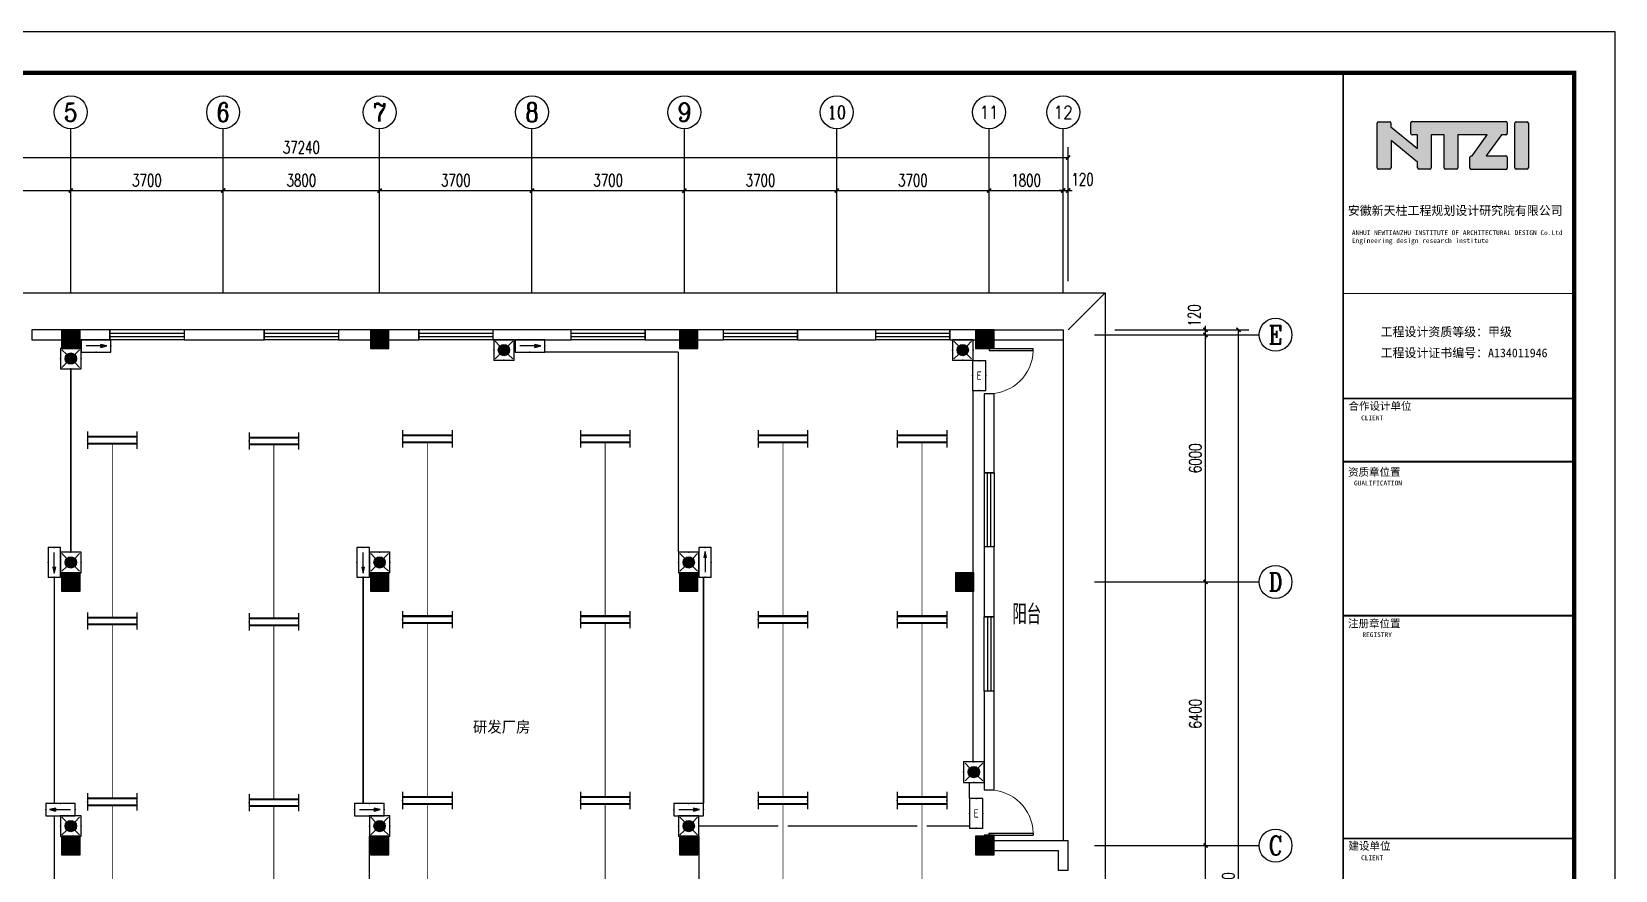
# Model space of a CAD drawing. Extents: x 343352 to 432452, y 769729 to 1078684.
# Drawn here: x 364294 to 402752, y 880624 to 900981 of the extents above; entities that cross this region are included whole.
import ezdxf
from ezdxf.enums import TextEntityAlignment as Align

# ---------------------------------------------------------------- set-up
doc = ezdxf.new("R2010")
doc.units = 0
doc.header["$LTSCALE"] = 1000
doc.header["$MEASUREMENT"] = 0
doc.linetypes.add('CENTER2', pattern=[1.125, 0.75, -0.125, 0.125, -0.125])
for name, color, linetype in [('46', 7, 'Continuous'), ('AXIS', 3, 'Continuous'), ('AXIS_TEXT', 7, 'Continuous'), ('COLUMN', 9, 'Continuous'), ('EQUIP-照明', 3, 'Continuous'), ('PUB_HATCH', 8, 'Continuous'), ('PUB_TEXT', 7, 'Continuous'), ('PUB_TITLE', 4, 'Continuous'), ('WALL', 9, 'Continuous'), ('WINDOW', 4, 'Continuous'), ('WIRE-应急', 1, 'CENTER2'), ('WIRE-照明', 4, 'Continuous')]:
    doc.layers.add(name, color=color, linetype=linetype)
doc.styles.add('-黑体', font='msyh.ttf', dxfattribs={"width": 0.8})
doc.styles.add('_TCH_AXIS', font='COMPLEX', dxfattribs={"bigfont": 'GBCBIG'})
doc.styles.add('_TCH_DIM_T3', font='SIMPLEX', dxfattribs={"width": 0.705882, "bigfont": 'GBCBIG'})
doc.styles.add('_TEL_ATTDEF', font='GBENOR', dxfattribs={"width": 0.8, "height": 3, "bigfont": 'GBCBIG'})
doc.styles.add('_TEL_DIM', font='SIMPLEX', dxfattribs={"width": 0.8, "height": 3.5, "bigfont": 'HZTXT'})
doc.styles.add('COMPLEX', font='COMPLEX')
doc.styles.get("Standard").update_dxf_attribs({"font": 'gbenor.shx', "bigfont": 'gbcbig.shx'})
doc.styles.add('TQ', font='')
doc.styles.get('TQ').set_extended_font_data('SimSun')
doc.dimstyles.new('_TCH_ARCH&&100', dxfattribs={"dimtxt": 297.5, "dimasz": 100, "dimexe": 250, "dimexo": 300, "dimgap": 100, "dimtad": 1, "dimdec": 0, "dimzin": 0, "dimdsep": 46, "dimtxsty": '_TCH_DIM_T3', "dimblk": 'ARCHTICK', "dimcen": 0.09, "dimclrt": 7, "dimazin": 2, "dimtfac": 1, "dimtdec": 0, "dimtix": 1, "dimtmove": 2, "dimatfit": 3, "dimfxl": 0, "dimtolj": 1, "dimtzin": 0, "dimarcsym": 0})

# ---------------------------------------------------------------- blocks, each defined once
blk = doc.blocks.new('$equip$00001160')
for p, q in [((-1.2, 0.417), (-1.2, -0.417)), ((-1.2, 0.167), (1.2, 0.167)), ((1.2, 0.417), (1.2, -0.417)), ((-1.2, -0.167), (1.2, -0.167))]:
    blk.add_line(p, q)
at = {"const_width": 0.1}
for points in [[(-1.2, 0.167), (1.2, 0.167)], [(-1.2, -0.167), (1.2, -0.167)]]:
    blk.add_lwpolyline(points, dxfattribs=at)
at = {"layer": 'EQUIP-照明'}
for p in [(-1.2, 0), (0, 0.167), (1.2, 0), (0, -0.167)]:
    blk.add_point(p, dxfattribs=at)
at = {"layer": 'EQUIP-照明', "flags": 9}
blk.add_attdef('A', (0, 0), '', height=0.00002, dxfattribs=at)
blk = doc.blocks.new('$equip$00002534')
for p, q in [((-0.72, 0.66), (-0.72, 0)), ((0.72, 0.66), (-0.72, 0.66)), ((-0.72, 0), (0.72, 0)), ((0.72, 0), (0.72, 0.66))]:
    blk.add_line(p, q)
at = {"const_width": 0.04}
blk.add_lwpolyline([(-0.72, 0.66), (-0.72, 0), (0.72, 0), (0.72, 0.66), (-0.72, 0.66), (-0.72, 0)], dxfattribs=at)
for p in [(-0.72, 0.33), (0, 0.66), (0, 0), (0.72, 0.33)]:
    blk.add_point(p)
at = {"color": 7, "style": '_TEL_DIM'}
blk.add_attdef('$TEXT$', text='', height=0.4, dxfattribs=at).set_placement((0, 0.33), align=Align.MIDDLE_CENTER)
at = {"color": 7, "style": '_TEL_DIM', "flags": 1}
blk.add_attdef('A', text='', height=0.00002, dxfattribs=at).set_placement((0, 0), align=Align.MIDDLE_CENTER)
blk = doc.blocks.new('$equip$00002604')
blk.add_hatch(color=256).paths.add_polyline_path([(0.275, 0.5, 1), (-0.274, 0.5, 1)])
for p, q in [((-0.429, 0.929), (-0.194, 0.694)), ((0.194, 0.694), (0.429, 0.929)), ((-0.429, 0.071), (-0.194, 0.306)), ((0.194, 0.306), (0.429, 0.071))]:
    blk.add_line(p, q)
at = {"const_width": 0.04}
blk.add_lwpolyline([(-0.5, 1), (-0.5, 0), (0.5, 0), (0.5, 1), (-0.5, 1), (-0.5, 0)], dxfattribs=at)
blk.add_lwpolyline([(-0.5, 1), (-0.5, 0), (0.5, 0), (0.5, 1)], close=True)
blk.add_circle((0, 0.5), 0.275)
for p in [(0, 1), (-0.5, 0.5), (0, 0), (0.5, 0.5)]:
    blk.add_point(p)
at = {"color": 7, "style": '_TEL_DIM', "flags": 1}
blk.add_attdef('A', text='', height=0.000025, dxfattribs=at).set_placement((0, 0), align=Align.MIDDLE_CENTER)
blk = doc.blocks.new('$equip$00002541')
blk.add_hatch(color=256).paths.add_polyline_path([(-0.24, 0.372), (-0.528, 0.3), (-0.24, 0.228)])
for p, q in [((-0.72, 0.6), (-0.72, 0)), ((0.72, 0.6), (-0.72, 0.6)), ((-0.72, 0), (0.72, 0)), ((-0.24, 0.372), (-0.528, 0.3)), ((-0.528, 0.3), (-0.24, 0.228)), ((-0.24, 0.372), (-0.24, 0.228)), ((0.72, 0), (0.72, 0.6))]:
    blk.add_line(p, q)
at = {"color": 7}
blk.add_line((-0.48, 0.3), (0.48, 0.3), dxfattribs=at)
at = {"const_width": 0.04}
blk.add_lwpolyline([(-0.72, 0.6), (-0.72, 0), (0.72, 0), (0.72, 0.6), (-0.72, 0.6), (-0.72, 0)], dxfattribs=at)
for p in [(-0.72, 0.3), (0, 0.6), (0, 0), (0.72, 0.3)]:
    blk.add_point(p)
at = {"color": 7, "style": '_TEL_DIM', "flags": 1}
blk.add_attdef('A', text='', height=0.00002, dxfattribs=at).set_placement((0, 0), align=Align.MIDDLE_CENTER)
blk = doc.blocks.new('$equip$00002540')
blk.add_hatch(color=256).paths.add_polyline_path([(0.24, 0.372), (0.24, 0.228), (0.528, 0.3)])
for p, q in [((-0.72, 0.6), (-0.72, 0)), ((0.72, 0.6), (-0.72, 0.6)), ((-0.72, 0), (0.72, 0)), ((0.24, 0.372), (0.24, 0.228)), ((0.528, 0.3), (0.24, 0.372)), ((0.24, 0.228), (0.528, 0.3)), ((0.72, 0), (0.72, 0.6))]:
    blk.add_line(p, q)
at = {"color": 7}
blk.add_line((-0.48, 0.3), (0.48, 0.3), dxfattribs=at)
at = {"const_width": 0.04}
blk.add_lwpolyline([(-0.72, 0.6), (-0.72, 0), (0.72, 0), (0.72, 0.6), (-0.72, 0.6), (-0.72, 0)], dxfattribs=at)
for p in [(-0.72, 0.3), (0, 0.6), (0, 0), (0.72, 0.3)]:
    blk.add_point(p)
at = {"color": 7, "style": '_TEL_DIM', "flags": 1}
blk.add_attdef('A', text='', height=0.00002, dxfattribs=at).set_placement((0, 0), align=Align.MIDDLE_CENTER)
blk = doc.blocks.new('_ArchTick')
at = {"color": 0, "linetype": 'ByBlock', "const_width": 0.4}
blk.add_lwpolyline([(-0.5, -0.5), (0.5, 0.5)], dxfattribs=at)
blk = doc.blocks.new('*D228')
at = {"layer": 'AXIS', "color": 0, "lineweight": -2}
for p, q in [((390601, 881224), (393051, 881224)), ((392801, 874624), (392801, 881224)), ((390601, 874624), (393051, 874624))]:
    blk.add_line(p, q, dxfattribs=at)
at = {"layer": 'Defpoints', "color": 0}
for p in [(390301, 881224), (392801, 881224), (390301, 874624)]:
    blk.add_point(p, dxfattribs=at)
at = {"layer": 'AXIS', "color": 0, "lineweight": -2, "xscale": 100, "yscale": 100, "zscale": 100}
for p, rotation in [((392801, 881224), 90), ((392801, 874624), 270)]:
    blk.add_blockref('_ArchTick', p, dxfattribs=dict(at, rotation=rotation))
at = {"layer": 'AXIS', "color": 7, "insert": (392552, 877924), "char_height": 297.5, "attachment_point": 5, "rotation": 90, "style": '_TCH_DIM_T3'}
blk.add_mtext('\\A1;6600', dxfattribs=at)
blk = doc.blocks.new('*D229')
at = {"layer": 'AXIS', "color": 0, "lineweight": -2}
for p, q in [((390601, 887624), (393051, 887624)), ((392801, 881224), (392801, 887624)), ((390601, 881224), (393051, 881224))]:
    blk.add_line(p, q, dxfattribs=at)
at = {"layer": 'Defpoints', "color": 0}
for p in [(390301, 887624), (392801, 887624), (390301, 881224)]:
    blk.add_point(p, dxfattribs=at)
at = {"layer": 'AXIS', "color": 0, "lineweight": -2, "xscale": 100, "yscale": 100, "zscale": 100}
for p, rotation in [((392801, 887624), 90), ((392801, 881224), 270)]:
    blk.add_blockref('_ArchTick', p, dxfattribs=dict(at, rotation=rotation))
at = {"layer": 'AXIS', "color": 7, "insert": (392552, 884424), "char_height": 297.5, "attachment_point": 5, "rotation": 90, "style": '_TCH_DIM_T3'}
blk.add_mtext('\\A1;6400', dxfattribs=at)
blk = doc.blocks.new('*D230')
at = {"layer": 'AXIS', "color": 0, "lineweight": -2}
for p, q in [((390601, 893624), (393051, 893624)), ((392801, 887624), (392801, 893624)), ((390601, 887624), (393051, 887624))]:
    blk.add_line(p, q, dxfattribs=at)
at = {"layer": 'Defpoints', "color": 0}
for p in [(390301, 893624), (392801, 893624), (390301, 887624)]:
    blk.add_point(p, dxfattribs=at)
at = {"layer": 'AXIS', "color": 0, "lineweight": -2, "xscale": 100, "yscale": 100, "zscale": 100}
for p, rotation in [((392801, 893624), 90), ((392801, 887624), 270)]:
    blk.add_blockref('_ArchTick', p, dxfattribs=dict(at, rotation=rotation))
at = {"layer": 'AXIS', "color": 7, "insert": (392552, 890624), "char_height": 297.5, "attachment_point": 5, "rotation": 90, "style": '_TCH_DIM_T3'}
blk.add_mtext('\\A1;6000', dxfattribs=at)
blk = doc.blocks.new('*D231')
at = {"layer": 'AXIS', "color": 0, "lineweight": -2}
for p, q in [((392801, 893744), (392801, 893844)), ((390601, 893744), (393051, 893744)), ((390601, 893624), (393051, 893624)), ((392801, 893624), (392801, 893744)), ((392801, 893624), (392801, 893524))]:
    blk.add_line(p, q, dxfattribs=at)
at = {"layer": 'Defpoints', "color": 0}
for p in [(390301, 893744), (390301, 893624), (392801, 893744)]:
    blk.add_point(p, dxfattribs=at)
at = {"layer": 'AXIS', "color": 0, "lineweight": -2, "xscale": 100, "yscale": 100, "zscale": 100}
for p, rotation in [((392801, 893744), 270), ((392801, 893624), 90)]:
    blk.add_blockref('_ArchTick', p, dxfattribs=dict(at, rotation=rotation))
at = {"layer": 'AXIS', "color": 7, "insert": (392526, 894094), "char_height": 297.5, "attachment_point": 5, "rotation": 90, "style": '_TCH_DIM_T3'}
blk.add_mtext('\\A1;120', dxfattribs=at)
blk = doc.blocks.new('*D232')
at = {"layer": 'AXIS', "color": 0, "lineweight": -2}
for p, q in [((390601, 893744), (393851, 893744)), ((393601, 866504), (393601, 893744)), ((390601, 866504), (393851, 866504))]:
    blk.add_line(p, q, dxfattribs=at)
at = {"layer": 'Defpoints', "color": 0}
for p in [(390301, 893744), (393601, 893744), (390301, 866504)]:
    blk.add_point(p, dxfattribs=at)
at = {"layer": 'AXIS', "color": 0, "lineweight": -2, "xscale": 100, "yscale": 100, "zscale": 100}
for p, rotation in [((393601, 893744), 90), ((393601, 866504), 270)]:
    blk.add_blockref('_ArchTick', p, dxfattribs=dict(at, rotation=rotation))
at = {"layer": 'AXIS', "color": 7, "insert": (393352, 880124), "char_height": 297.5, "attachment_point": 5, "rotation": 90, "style": '_TCH_DIM_T3'}
blk.add_mtext('\\A1;27240', dxfattribs=at)
blk = doc.blocks.new('*D244')
at = {"layer": 'AXIS', "color": 0, "lineweight": -2}
for p, q in [((361544, 894924), (361544, 897374)), ((365244, 894924), (365244, 897374)), ((361544, 897124), (365244, 897124))]:
    blk.add_line(p, q, dxfattribs=at)
at = {"layer": 'Defpoints', "color": 0}
for p in [(365244, 897124), (361544, 894624), (365244, 894624)]:
    blk.add_point(p, dxfattribs=at)
at = {"layer": 'AXIS', "color": 0, "lineweight": -2, "xscale": 100, "yscale": 100, "zscale": 100, "rotation": 180}
blk.add_blockref('_ArchTick', (361544, 897124), dxfattribs=at)
at = {"layer": 'AXIS', "color": 0, "lineweight": -2, "xscale": 100, "yscale": 100, "zscale": 100}
blk.add_blockref('_ArchTick', (365244, 897124), dxfattribs=at)
at = {"layer": 'AXIS', "color": 7, "insert": (363394, 897372), "char_height": 297.5, "attachment_point": 5, "style": '_TCH_DIM_T3'}
blk.add_mtext('\\A1;3700', dxfattribs=at)
blk = doc.blocks.new('*D245')
at = {"layer": 'AXIS', "color": 0, "lineweight": -2}
for p, q in [((365244, 894924), (365244, 897374)), ((368944, 894924), (368944, 897374)), ((365244, 897124), (368944, 897124))]:
    blk.add_line(p, q, dxfattribs=at)
at = {"layer": 'Defpoints', "color": 0}
for p in [(368944, 897124), (365244, 894624), (368944, 894624)]:
    blk.add_point(p, dxfattribs=at)
at = {"layer": 'AXIS', "color": 0, "lineweight": -2, "xscale": 100, "yscale": 100, "zscale": 100, "rotation": 180}
blk.add_blockref('_ArchTick', (365244, 897124), dxfattribs=at)
at = {"layer": 'AXIS', "color": 0, "lineweight": -2, "xscale": 100, "yscale": 100, "zscale": 100}
blk.add_blockref('_ArchTick', (368944, 897124), dxfattribs=at)
at = {"layer": 'AXIS', "color": 7, "insert": (367094, 897372), "char_height": 297.5, "attachment_point": 5, "style": '_TCH_DIM_T3'}
blk.add_mtext('\\A1;3700', dxfattribs=at)
blk = doc.blocks.new('*D246')
at = {"layer": 'AXIS', "color": 0, "lineweight": -2}
for p, q in [((368944, 894924), (368944, 897374)), ((372744, 894924), (372744, 897374)), ((368944, 897124), (372744, 897124))]:
    blk.add_line(p, q, dxfattribs=at)
at = {"layer": 'Defpoints', "color": 0}
for p in [(372744, 897124), (368944, 894624), (372744, 894624)]:
    blk.add_point(p, dxfattribs=at)
at = {"layer": 'AXIS', "color": 0, "lineweight": -2, "xscale": 100, "yscale": 100, "zscale": 100, "rotation": 180}
blk.add_blockref('_ArchTick', (368944, 897124), dxfattribs=at)
at = {"layer": 'AXIS', "color": 0, "lineweight": -2, "xscale": 100, "yscale": 100, "zscale": 100}
blk.add_blockref('_ArchTick', (372744, 897124), dxfattribs=at)
at = {"layer": 'AXIS', "color": 7, "insert": (370844, 897372), "char_height": 297.5, "attachment_point": 5, "style": '_TCH_DIM_T3'}
blk.add_mtext('\\A1;3800', dxfattribs=at)
blk = doc.blocks.new('*D247')
at = {"layer": 'AXIS', "color": 0, "lineweight": -2}
for p, q in [((372744, 894924), (372744, 897374)), ((376444, 894924), (376444, 897374)), ((372744, 897124), (376444, 897124))]:
    blk.add_line(p, q, dxfattribs=at)
at = {"layer": 'Defpoints', "color": 0}
for p in [(376444, 897124), (372744, 894624), (376444, 894624)]:
    blk.add_point(p, dxfattribs=at)
at = {"layer": 'AXIS', "color": 0, "lineweight": -2, "xscale": 100, "yscale": 100, "zscale": 100, "rotation": 180}
blk.add_blockref('_ArchTick', (372744, 897124), dxfattribs=at)
at = {"layer": 'AXIS', "color": 0, "lineweight": -2, "xscale": 100, "yscale": 100, "zscale": 100}
blk.add_blockref('_ArchTick', (376444, 897124), dxfattribs=at)
at = {"layer": 'AXIS', "color": 7, "insert": (374594, 897372), "char_height": 297.5, "attachment_point": 5, "style": '_TCH_DIM_T3'}
blk.add_mtext('\\A1;3700', dxfattribs=at)
blk = doc.blocks.new('*D248')
at = {"layer": 'AXIS', "color": 0, "lineweight": -2}
for p, q in [((376444, 894924), (376444, 897374)), ((380144, 894924), (380144, 897374)), ((376444, 897124), (380144, 897124))]:
    blk.add_line(p, q, dxfattribs=at)
at = {"layer": 'Defpoints', "color": 0}
for p in [(380144, 897124), (376444, 894624), (380144, 894624)]:
    blk.add_point(p, dxfattribs=at)
at = {"layer": 'AXIS', "color": 0, "lineweight": -2, "xscale": 100, "yscale": 100, "zscale": 100, "rotation": 180}
blk.add_blockref('_ArchTick', (376444, 897124), dxfattribs=at)
at = {"layer": 'AXIS', "color": 0, "lineweight": -2, "xscale": 100, "yscale": 100, "zscale": 100}
blk.add_blockref('_ArchTick', (380144, 897124), dxfattribs=at)
at = {"layer": 'AXIS', "color": 7, "insert": (378294, 897372), "char_height": 297.5, "attachment_point": 5, "style": '_TCH_DIM_T3'}
blk.add_mtext('\\A1;3700', dxfattribs=at)
blk = doc.blocks.new('*D249')
at = {"layer": 'AXIS', "color": 0, "lineweight": -2}
for p, q in [((380144, 894924), (380144, 897374)), ((383844, 894924), (383844, 897374)), ((380144, 897124), (383844, 897124))]:
    blk.add_line(p, q, dxfattribs=at)
at = {"layer": 'Defpoints', "color": 0}
for p in [(383844, 897124), (380144, 894624), (383844, 894624)]:
    blk.add_point(p, dxfattribs=at)
at = {"layer": 'AXIS', "color": 0, "lineweight": -2, "xscale": 100, "yscale": 100, "zscale": 100, "rotation": 180}
blk.add_blockref('_ArchTick', (380144, 897124), dxfattribs=at)
at = {"layer": 'AXIS', "color": 0, "lineweight": -2, "xscale": 100, "yscale": 100, "zscale": 100}
blk.add_blockref('_ArchTick', (383844, 897124), dxfattribs=at)
at = {"layer": 'AXIS', "color": 7, "insert": (381994, 897372), "char_height": 297.5, "attachment_point": 5, "style": '_TCH_DIM_T3'}
blk.add_mtext('\\A1;3700', dxfattribs=at)
blk = doc.blocks.new('*D250')
at = {"layer": 'AXIS', "color": 0, "lineweight": -2}
for p, q in [((383844, 894924), (383844, 897374)), ((387544, 894924), (387544, 897374)), ((383844, 897124), (387544, 897124))]:
    blk.add_line(p, q, dxfattribs=at)
at = {"layer": 'Defpoints', "color": 0}
for p in [(387544, 897124), (383844, 894624), (387544, 894624)]:
    blk.add_point(p, dxfattribs=at)
at = {"layer": 'AXIS', "color": 0, "lineweight": -2, "xscale": 100, "yscale": 100, "zscale": 100, "rotation": 180}
blk.add_blockref('_ArchTick', (383844, 897124), dxfattribs=at)
at = {"layer": 'AXIS', "color": 0, "lineweight": -2, "xscale": 100, "yscale": 100, "zscale": 100}
blk.add_blockref('_ArchTick', (387544, 897124), dxfattribs=at)
at = {"layer": 'AXIS', "color": 7, "insert": (385694, 897372), "char_height": 297.5, "attachment_point": 5, "style": '_TCH_DIM_T3'}
blk.add_mtext('\\A1;3700', dxfattribs=at)
blk = doc.blocks.new('*D251')
at = {"layer": 'AXIS', "color": 0, "lineweight": -2}
for p, q in [((387544, 894924), (387544, 897374)), ((389344, 894924), (389344, 897374)), ((387544, 897124), (389344, 897124))]:
    blk.add_line(p, q, dxfattribs=at)
at = {"layer": 'Defpoints', "color": 0}
for p in [(389344, 897124), (387544, 894624), (389344, 894624)]:
    blk.add_point(p, dxfattribs=at)
at = {"layer": 'AXIS', "color": 0, "lineweight": -2, "xscale": 100, "yscale": 100, "zscale": 100, "rotation": 180}
blk.add_blockref('_ArchTick', (387544, 897124), dxfattribs=at)
at = {"layer": 'AXIS', "color": 0, "lineweight": -2, "xscale": 100, "yscale": 100, "zscale": 100}
blk.add_blockref('_ArchTick', (389344, 897124), dxfattribs=at)
at = {"layer": 'AXIS', "color": 7, "insert": (388444, 897372), "char_height": 297.5, "attachment_point": 5, "style": '_TCH_DIM_T3'}
blk.add_mtext('\\A1;1800', dxfattribs=at)
blk = doc.blocks.new('*D252')
at = {"layer": 'AXIS', "color": 0, "lineweight": -2}
for p, q in [((389344, 894924), (389344, 897374)), ((389464, 894924), (389464, 897374)), ((389344, 897124), (389244, 897124)), ((389344, 897124), (389464, 897124)), ((389464, 897124), (389564, 897124))]:
    blk.add_line(p, q, dxfattribs=at)
at = {"layer": 'Defpoints', "color": 0}
for p in [(389464, 897124), (389344, 894624), (389464, 894624)]:
    blk.add_point(p, dxfattribs=at)
at = {"layer": 'AXIS', "color": 0, "lineweight": -2, "xscale": 100, "yscale": 100, "zscale": 100}
blk.add_blockref('_ArchTick', (389344, 897124), dxfattribs=at)
at = {"layer": 'AXIS', "color": 0, "lineweight": -2, "xscale": 100, "yscale": 100, "zscale": 100, "rotation": 180}
blk.add_blockref('_ArchTick', (389464, 897124), dxfattribs=at)
at = {"layer": 'AXIS', "color": 7, "insert": (389814, 897399), "char_height": 297.5, "attachment_point": 5, "style": '_TCH_DIM_T3'}
blk.add_mtext('\\A1;120', dxfattribs=at)
blk = doc.blocks.new('*D253')
at = {"layer": 'AXIS', "color": 0, "lineweight": -2}
for p, q in [((352224, 894924), (352224, 898174)), ((389464, 894924), (389464, 898174)), ((352224, 897924), (389464, 897924))]:
    blk.add_line(p, q, dxfattribs=at)
at = {"layer": 'Defpoints', "color": 0}
for p in [(389464, 897924), (352224, 894624), (389464, 894624)]:
    blk.add_point(p, dxfattribs=at)
at = {"layer": 'AXIS', "color": 0, "lineweight": -2, "xscale": 100, "yscale": 100, "zscale": 100, "rotation": 180}
blk.add_blockref('_ArchTick', (352224, 897924), dxfattribs=at)
at = {"layer": 'AXIS', "color": 0, "lineweight": -2, "xscale": 100, "yscale": 100, "zscale": 100}
blk.add_blockref('_ArchTick', (389464, 897924), dxfattribs=at)
at = {"layer": 'AXIS', "color": 7, "insert": (370844, 898172), "char_height": 297.5, "attachment_point": 5, "style": '_TCH_DIM_T3'}
blk.add_mtext('\\A1;37240', dxfattribs=at)
blk = doc.blocks.new('$DorLib2D$00000001')
for p, q in [((0.45, 0.975), (0.5, 0.975)), ((0.45, 0), (0.45, 0.975)), ((0.5, 0), (0.5, 0.975)), ((0.5, 0), (0.45, 0))]:
    blk.add_line(p, q)
at = {"lineweight": 13}
blk.add_arc((0.475, 0), 0.975, 91.4693, 180, dxfattribs=at)
blk = doc.blocks.new('$TCHSYS$WIN2D')
for p, q in [((-0.5, 0.5), (0.5, 0.5)), ((-0.5, 0.5), (-0.5, -0.5)), ((0.5, 0.5), (0.5, -0.5)), ((0.5, 0.167), (-0.5, 0.167)), ((0.5, -0.167), (-0.5, -0.167)), ((-0.5, -0.5), (0.5, -0.5))]:
    blk.add_line(p, q)
blk = doc.blocks.new('_FZH')
blk.add_lwpolyline([(-0.5, -0.5), (0.5, -0.5), (0.5, 0.5), (-0.5, 0.5)], close=True)
at = {"layer": 'PUB_HATCH'}
blk.add_solid([(-0.5, -0.5), (0.5, -0.5), (-0.5, 0.5), (0.5, 0.5)], dxfattribs=at)
blk = doc.blocks.new('_AXISO')
blk.add_circle((0, 0), 0.5)
at = {"layer": 'AXIS_TEXT', "style": 'COMPLEX', "width": 1.041667}
blk.add_attdef('A', text='', height=0.56, dxfattribs=at).set_placement((-0.25, -0.28), (0.25, -0.28), align=Align.FIT)

msp = doc.modelspace()

# ---------------------------------------------------------------- hatches: boundary and pattern name
h = msp.add_hatch(color=256)
h.paths.add_polyline_path([(397305.1, 898341.4), (397951.7, 897812.8), (397951.7, 897675.5, 0.4142136), (397983.7, 897643.5), (398246.8, 897643.5, 0.4142136), (398278.8, 897675.5), (398278.8, 898474.5), (398592.5, 898474.5), (398592.5, 897676.8, 0.4142136), (398624.5, 897644.8), (398894.5, 897644.8, 0.4142136), (398926.5, 897676.8), (398926.5, 898474.3), (399639.1, 898474.3), (399277, 897963.1), (399254.9, 897963.1, 0.4142136), (399222.9, 897931.1), (399222.9, 897668.5, 0.4142136), (399254.9, 897636.5), (400095.2, 897636.5, 0.4142136), (400127.2, 897668.5), (400127.2, 897933.3, 0.4142136), (400095.2, 897965.3), (399615, 897965.3), (399989.5, 898479.2), (400096, 898479.2, 0.4142136), (400128, 898511.2), (400128, 898771.7, 0.4142136), (400096, 898803.7), (397817.4, 898803.7, 0.4142136), (397785.4, 898771.7), (397785.4, 898505.1, 0.4142136), (397817.4, 898473.1), (397948.5, 898473.1), (397948.5, 898145), (397303.3, 898672), (397303.5, 898760.5, 0.4148904), (397271.5, 898792.5), (397003.5, 898792.5, 0.4142136), (396971.5, 898760.5), (396971.5, 897673.3, 0.4142136), (397003.5, 897641.3), (397273.1, 897641.3, 0.4142136), (397305.1, 897673.3)])
h.paths.add_polyline_path([(400309.2, 897675.5, 0.4142136), (400341.2, 897643.5), (400608.6, 897643.5, 0.4142136), (400640.6, 897675.5), (400640.6, 898759.5, 0.4142136), (400608.6, 898791.5), (400341.2, 898791.5, 0.4142136), (400309.2, 898759.5)])

# ---------------------------------------------------------------- linework, layer by layer
for p, q in [((397003.5, 898792.5, 0), (397271.5, 898792.5, 0)), ((397785.4, 898505.1, 0), (397785.4, 898771.7, 0)), ((397817.4, 898803.7, 0), (400096, 898803.7, 0)), ((400128, 898771.7, 0), (400128, 898511.2, 0)), ((400341.2, 898791.5, 0), (400608.6, 898791.5, 0)), ((396971.5, 897673.3, 0), (396971.5, 898760.5, 0)), ((397303.5, 898760.5, 0), (397303.3, 898672, 0)), ((397303.3, 898672, 0), (397948.5, 898145, 0)), ((397948.5, 898473.1, 0), (397817.4, 898473.1, 0)), ((397948.5, 898145, 0), (397948.5, 898473.1, 0)), ((398592.5, 898474.5, 0), (398278.8, 898474.5, 0)), ((398278.8, 898474.5, 0), (398278.8, 897675.5, 0)), ((398592.5, 897676.8, 0), (398592.5, 898474.5, 0)), ((399639.1, 898474.3, 0), (398926.5, 898474.3, 0)), ((398926.5, 898474.3, 0), (398926.5, 897676.8, 0)), ((399277, 897963.1, 0), (399639.1, 898474.3, 0)), ((399989.5, 898479.2, 0), (399615, 897965.3, 0)), ((400096, 898479.2, 0), (399989.5, 898479.2, 0)), ((400309.2, 897675.5, 0), (400309.2, 898759.5, 0)), ((400640.6, 898759.5, 0), (400640.6, 897675.5, 0)), ((397951.7, 897812.8, 0), (397305.1, 898341.4, 0)), ((397305.1, 898341.4, 0), (397305.1, 897673.3, 0)), ((397273.1, 897641.3, 0), (397003.5, 897641.3, 0)), ((397951.7, 897675.5, 0), (397951.7, 897812.8, 0)), ((398246.8, 897643.5, 0), (397983.7, 897643.5, 0)), ((398894.5, 897644.8, 0), (398624.5, 897644.8, 0)), ((399222.9, 897668.5, 0), (399222.9, 897931.1, 0)), ((399254.9, 897963.1, 0), (399277, 897963.1, 0)), ((400095.2, 897636.5, 0), (399254.9, 897636.5, 0)), ((399615, 897965.3, 0), (400095.2, 897965.3, 0)), ((400127.2, 897933.3, 0), (400127.2, 897668.5, 0)), ((400608.6, 897643.5, 0), (400341.2, 897643.5, 0)), ((389344.3, 893623.7), (389344.3, 881343.7))]:
    msp.add_line(p, q)
at = {"color": 2}
msp.add_line((390364.3, 894643.7), (389464.3, 893743.7), dxfattribs=at)
msp.add_lwpolyline([(354144.3, 894643.7), (390364.3, 894643.7), (390364.3, 865603.7), (372744.3, 865603.7)], dxfattribs=at)
for centre, start, end in [((397003.5, 898760.5), 90, 180), ((397271.5, 898760.5), 359.86763, 90), ((397817.4, 898771.7), 90, 180), ((400096, 898771.7), 0, 90), ((400341.2, 898759.5), 90, 180), ((400608.6, 898759.5), 0, 90), ((397817.4, 898505.1), 180, 270), ((400096, 898511.2), 270, 0), ((397003.5, 897673.3), 180, 270), ((397273.1, 897673.3), 270, 0), ((397983.7, 897675.5), 180, 270), ((398246.8, 897675.5), 270, 0), ((398624.5, 897676.8), 180, 270), ((398894.5, 897676.8), 270, 0), ((399254.9, 897931.1), 90, 180), ((399254.9, 897668.5), 180, 270), ((400095.2, 897933.3), 0, 90), ((400095.2, 897668.5), 270, 0), ((400341.2, 897675.5), 180, 270), ((400608.6, 897675.5), 270, 0)]:
    msp.add_arc(centre, 32, start, end)
at = {"layer": 'AXIS'}
for p, q in [((365244.3, 894623.7), (365244.3, 898623.7)), ((368944.3, 894623.7), (368944.3, 898623.7)), ((372744.3, 894623.7), (372744.3, 898623.7)), ((376444.3, 894623.7), (376444.3, 898623.7)), ((380144.3, 894623.7), (380144.3, 898623.7)), ((383844.3, 894623.7), (383844.3, 898623.7)), ((387544.3, 894623.7), (387544.3, 898623.7)), ((389344.3, 894623.7), (389344.3, 898623.7)), ((390100.6, 893623.7), (394100.6, 893623.7)), ((390100.6, 887623.7), (394100.6, 887623.7)), ((390100.6, 881223.7), (394100.6, 881223.7))]:
    msp.add_line(p, q, dxfattribs=at)
at = {"layer": 'PUB_TEXT'}
for q in [(401016.6, 899980.7), (401752.5, 899451.1)]:
    msp.add_line((401752.5, 899980.7), q, dxfattribs=at)
at = {"layer": 'PUB_TITLE'}
msp.add_line((401752.5, 899980.7), (396142.5, 899980.7), dxfattribs=at)
at = {"layer": 'PUB_TITLE', "lineweight": 40}
msp.add_line((396140, 890545.4), (401750, 890545.4), dxfattribs=at)
at = {"layer": 'PUB_TITLE'}
msp.add_lwpolyline([(343352.5, 858980.7), (402752.5, 858980.7), (402752.5, 900980.7), (343352.5, 900980.7)], close=True, dxfattribs=at)
at = {"layer": 'PUB_TITLE', "const_width": 100}
msp.add_lwpolyline([(345852.5, 859980.7), (401752.5, 859980.7), (401752.5, 899980.7), (345852.5, 899980.7)], close=True, dxfattribs=at)
at = {"layer": 'PUB_TITLE', "lineweight": 40}
for points, const_width in [([(396142.5, 899980.7), (396142.5, 859980.7)], 42.5), ([(396142.5, 894625.7), (401752.5, 894625.7)], 25.5), ([(396142.5, 892075.7), (401752.5, 892075.7)], 42.5), ([(396142.5, 890545.7), (401752.5, 890545.7)], 42.5), ([(396140, 886805.4), (401750, 886805.4)], 42.5), ([(396142.5, 881397.6), (401752.5, 881397.6)], 42.5)]:
    msp.add_lwpolyline(points, dxfattribs=dict(at, const_width=const_width))
at = {"layer": 'WALL'}
for p, q in [((365019.3, 893743.7), (364294.3, 893743.7)), ((364294.3, 893743.7), (364294.3, 893503.7)), ((364294.3, 893503.7), (365019.3, 893503.7)), ((366194.3, 893743.7), (365469.3, 893743.7)), ((365469.3, 893503.7), (366194.3, 893503.7)), ((366194.3, 893503.7), (366194.3, 893743.7)), ((369944.3, 893743.7), (367994.3, 893743.7)), ((367994.3, 893743.7), (367994.3, 893503.7)), ((367994.3, 893503.7), (369944.3, 893503.7)), ((369944.3, 893503.7), (369944.3, 893743.7)), ((372519.3, 893743.7), (371744.3, 893743.7)), ((371744.3, 893743.7), (371744.3, 893503.7)), ((371744.3, 893503.7), (372519.3, 893503.7)), ((373694.3, 893743.7), (372969.3, 893743.7)), ((372969.3, 893503.7), (373694.3, 893503.7)), ((373694.3, 893503.7), (373694.3, 893743.7)), ((377394.3, 893743.7), (375494.3, 893743.7)), ((375494.3, 893743.7), (375494.3, 893503.7)), ((375494.3, 893503.7), (377394.3, 893503.7)), ((377394.3, 893503.7), (377394.3, 893743.7)), ((380024.3, 893743.7), (379194.3, 893743.7)), ((379194.3, 893743.7), (379194.3, 893503.7)), ((379194.3, 893503.7), (380024.3, 893503.7)), ((381094.3, 893743.7), (380474.3, 893743.7)), ((380474.3, 893503.7), (381094.3, 893503.7)), ((381094.3, 893503.7), (381094.3, 893743.7)), ((384794.3, 893743.7), (382894.3, 893743.7)), ((382894.3, 893743.7), (382894.3, 893503.7)), ((382894.3, 893503.7), (384794.3, 893503.7)), ((384794.3, 893503.7), (384794.3, 893743.7)), ((387214.3, 893743.7), (386594.3, 893743.7)), ((386594.3, 893743.7), (386594.3, 893503.7)), ((386594.3, 893503.7), (387214.3, 893503.7)), ((387664.3, 893743.7), (389344.3, 893743.7)), ((387664.3, 893503.7), (389344.3, 893503.7)), ((389344.3, 893743.7), (389344.3, 893503.7)), ((387424.3, 892193.7), (387424.3, 890273.7)), ((387664.3, 892193.7), (387424.3, 892193.7)), ((387664.3, 890273.7), (387664.3, 892193.7)), ((387424.3, 890273.7), (387664.3, 890273.7)), ((387424.3, 888473.7), (387424.3, 886773.7)), ((387664.3, 888473.7), (387424.3, 888473.7)), ((387664.3, 886773.7), (387664.3, 888473.7)), ((387424.3, 886773.7), (387664.3, 886773.7)), ((387424.3, 884973.7), (387424.3, 882573.7)), ((387664.3, 884973.7), (387424.3, 884973.7)), ((387664.3, 882573.7), (387664.3, 884973.7)), ((387424.3, 882573.7), (387664.3, 882573.7)), ((387664.3, 881473.7), (387424.3, 881473.7)), ((387424.3, 881473.7), (387424.3, 881448.7)), ((387664.3, 881448.7), (387664.3, 881473.7)), ((387664.3, 881343.7), (389464.3, 881343.7)), ((387664.3, 881103.7), (389224.3, 881103.7)), ((389224.3, 881103.7), (389224.3, 880623.7)), ((389464.3, 880623.7), (389464.3, 881343.7)), ((389224.3, 880623.7), (389464.3, 880623.7))]:
    msp.add_line(p, q, dxfattribs=at)
at = {"layer": 'WIRE-应急', "linetype": 'CENTER2', "const_width": 35}
for points in [[(376752.3, 893203.7), (379999.4, 893203.7)], [(379999.4, 888348.8), (379999.4, 893203.7)], [(365244.3, 888348.7), (365244.3, 892793.7)], [(387154.3, 883258.4), (387154.3, 892272)], [(364844.3, 882248.7), (364844.3, 887738.7)], [(372344.4, 882248.8), (372344.4, 887738.8)], [(380609.4, 882248.8), (380609.4, 887738.8)], [(387066.5, 882364), (387066.5, 882758.4)], [(364844.3, 875458.8), (364844.3, 881948.7)], [(372494.4, 875458.8), (372494.4, 881448.8)], [(380499.4, 881698.8), (382425.6, 881698.8)], [(380499.4, 875348.8), (380499.4, 881448.8)], [(382650.6, 881698.8), (385802.9, 881698.8)], [(386027.9, 881698.8), (387066.5, 881698.8)]]:
    msp.add_lwpolyline(points, dxfattribs=at)
at = {"layer": 'WIRE-照明', "linetype": 'Continuous', "const_width": 20}
for points in [[(366251.7, 890981.5), (366251.7, 886758.2)], [(370174.5, 890961.9), (370174.5, 886738.6)], [(373903.1, 891015.4), (373903.1, 886792.1)], [(378220.6, 891015.4), (378220.6, 886792.1)], [(382538.1, 891015.4), (382538.1, 886792.1)], [(385915.4, 891015.4), (385915.4, 886792.1)], [(366251.7, 886591.5), (366251.7, 882368.2)], [(370174.5, 886571.9), (370174.5, 882348.6)], [(373903.1, 886625.4), (373903.1, 882402.1)], [(378220.6, 886625.4), (378220.6, 882402.1)], [(382538.1, 886625.4), (382538.1, 882402.1)], [(385915.4, 886625.4), (385915.4, 882402.1)], [(373903.1, 882235.4), (373903.1, 878012.1)], [(378220.6, 882235.4), (378220.6, 878012.1)], [(382538.1, 882235.4), (382538.1, 878012.1)], [(385915.4, 882235.4), (385915.4, 878012.1)], [(366251.7, 882201.5), (366251.7, 877978.2)], [(370174.5, 882181.9), (370174.5, 877958.6)]]:
    msp.add_lwpolyline(points, dxfattribs=at)

# ---------------------------------------------------------------- block references
at = {"layer": 'AXIS'}
ref = msp.add_blockref('_AXISO', (365244.3, 899023.7), dxfattribs=dict(at, xscale=800, yscale=800, zscale=800))
ref.add_attrib('A', '5', dxfattribs={"layer": 'AXIS_TEXT', "height": 450.2, "style": '_TCH_AXIS', "width": 1.109827}).set_placement((365077.8, 898798.7), (365410.9, 898798.7), align=Align.FIT)
ref = msp.add_blockref('_AXISO', (368944.3, 899023.7), dxfattribs=dict(at, xscale=800, yscale=800, zscale=800))
ref.add_attrib('A', '6', dxfattribs={"layer": 'AXIS_TEXT', "height": 452, "style": '_TCH_AXIS', "width": 1.097143}).set_placement((368779, 898797.8), (369109.7, 898797.8), align=Align.FIT)
ref = msp.add_blockref('_AXISO', (372744.3, 899023.7), dxfattribs=dict(at, xscale=800, yscale=800, zscale=800))
ref.add_attrib('A', '7', dxfattribs={"layer": 'AXIS_TEXT', "height": 450.2, "style": '_TCH_AXIS', "width": 1.109827}).set_placement((372577.8, 898798.7), (372910.9, 898798.7), align=Align.FIT)
ref = msp.add_blockref('_AXISO', (376444.3, 899023.7), dxfattribs=dict(at, xscale=800, yscale=800, zscale=800))
ref.add_attrib('A', '8', dxfattribs={"layer": 'AXIS_TEXT', "height": 452, "style": '_TCH_AXIS', "width": 1.097143}).set_placement((376279, 898797.8), (376609.7, 898797.8), align=Align.FIT)
ref = msp.add_blockref('_AXISO', (380144.3, 899023.7), dxfattribs=dict(at, xscale=800, yscale=800, zscale=800))
ref.add_attrib('A', '9', dxfattribs={"layer": 'AXIS_TEXT', "height": 452, "style": '_TCH_AXIS', "width": 1.097143}).set_placement((379979, 898797.8), (380309.7, 898797.8), align=Align.FIT)
ref = msp.add_blockref('_AXISO', (383844.3, 899023.7), dxfattribs=dict(at, xscale=800, yscale=800, zscale=800))
ref.add_attrib('A', '10', dxfattribs={"layer": 'AXIS_TEXT', "height": 316.03, "style": '_TCH_AXIS', "width": 1.05931}).set_placement((383613.2, 898865.7), (384075.5, 898865.7), align=Align.FIT)
ref = msp.add_blockref('_AXISO', (387544.3, 899023.7), dxfattribs=dict(at, xscale=800, yscale=800, zscale=800))
ref.add_attrib('A', '11', dxfattribs={"layer": 'AXIS_TEXT', "height": 313.55, "style": '_TCH_AXIS', "width": 1.294798}).set_placement((387312.4, 898867), (387776.3, 898867), align=Align.FIT)
ref = msp.add_blockref('_AXISO', (389344.3, 899023.7), dxfattribs=dict(at, xscale=800, yscale=800, zscale=800))
ref.add_attrib('A', '12', dxfattribs={"layer": 'AXIS_TEXT', "height": 313.55, "style": '_TCH_AXIS', "width": 1.071557}).set_placement((389112.4, 898867), (389576.3, 898867), align=Align.FIT)
ref = msp.add_blockref('_AXISO', (394500.6, 893623.7), dxfattribs=dict(at, xscale=800, yscale=800, zscale=800))
ref.add_attrib('A', 'E', dxfattribs={"layer": 'AXIS_TEXT', "height": 448.3, "style": '_TCH_AXIS', "width": 0.982456}).set_placement((394332.8, 893399.6), (394668.4, 893399.6), align=Align.FIT)
ref = msp.add_blockref('_AXISO', (394500.6, 887623.7), dxfattribs=dict(at, xscale=800, yscale=800, zscale=800))
ref.add_attrib('A', 'D', dxfattribs={"layer": 'AXIS_TEXT', "height": 448.3, "style": '_TCH_AXIS', "width": 0.924665}).set_placement((394332.8, 887399.6), (394668.4, 887399.6), align=Align.FIT)
ref = msp.add_blockref('_AXISO', (394500.6, 881223.7), dxfattribs=dict(at, xscale=800, yscale=800, zscale=800))
ref.add_attrib('A', 'C', dxfattribs={"layer": 'AXIS_TEXT', "height": 452, "style": '_TCH_AXIS', "width": 1.024}).set_placement((394335.3, 880997.8), (394665.9, 880997.8), align=Align.FIT)
at = {"layer": 'COLUMN', "xscale": 450, "yscale": 450, "zscale": 450}
for p in [(365244.3, 893518.7), (372744.3, 893518.7), (380249.3, 893518.7), (387439.3, 893518.7), (365244.3, 887623.7), (372744.3, 887623.7), (380249.3, 887623.7), (386951.3, 887623.7), (365244.3, 881223.7), (372744.3, 881223.7), (380249.3, 881223.7), (387439.3, 881223.7)]:
    msp.add_blockref('_FZH', p, dxfattribs=at)
at = {"layer": 'EQUIP-照明', "xscale": 500, "yscale": 500, "zscale": 500}
for p, rotation in [((365856.6, 893503.7), 180), ((376392.3, 893503.7), 180), ((364994.3, 888098.7), 90), ((372494.4, 888098.8), 90), ((380499.4, 888098.8), 270)]:
    msp.add_blockref('$equip$00002541', p, dxfattribs=dict(at, rotation=rotation))
for name, p in [('$equip$00002604', (375764.3, 893003.7)), ('$equip$00002604', (386904.3, 893003.7)), ('$equip$00002604', (365244.3, 892793.7)), ('$equip$00001160', (366251.7, 891064.9)), ('$equip$00001160', (370174.5, 891045.3)), ('$equip$00001160', (373903.1, 891098.8)), ('$equip$00001160', (378220.6, 891098.8)), ('$equip$00001160', (382538.1, 891098.8)), ('$equip$00001160', (385915.4, 891098.8)), ('$equip$00002604', (365244.3, 887848.7)), ('$equip$00002604', (372744.3, 887848.7)), ('$equip$00002604', (380249.3, 887848.7)), ('$equip$00001160', (366251.7, 886674.9)), ('$equip$00001160', (370174.5, 886655.3)), ('$equip$00001160', (373903.1, 886708.8)), ('$equip$00001160', (378220.6, 886708.8)), ('$equip$00001160', (382538.1, 886708.8)), ('$equip$00001160', (385915.4, 886708.8)), ('$equip$00002604', (387174.3, 882758.4)), ('$equip$00002541', (364994.4, 881948.7)), ('$equip$00001160', (366251.7, 882284.9)), ('$equip$00001160', (370174.5, 882265.3)), ('$equip$00002540', (372494.4, 881948.8)), ('$equip$00001160', (373903.1, 882318.8)), ('$equip$00001160', (378220.6, 882318.8)), ('$equip$00002540', (380249.4, 881948.8)), ('$equip$00001160', (382538.1, 882318.8)), ('$equip$00001160', (385915.4, 882318.8)), ('$equip$00002604', (365244.3, 881448.7)), ('$equip$00002604', (372744.4, 881448.7)), ('$equip$00002604', (380249.4, 881448.7))]:
    msp.add_blockref(name, p, dxfattribs=at)
at = {"layer": 'EQUIP-照明'}
ref = msp.add_blockref('$equip$00002534', (387469.2, 892632), dxfattribs=dict(at, xscale=500, yscale=500, zscale=500, rotation=90))
ref.add_attrib('$TEXT$', 'E', dxfattribs={"layer": '0', "color": 7, "height": 200, "style": '_TEL_ATTDEF'}).set_placement((387304.2, 892632), align=Align.MIDDLE_CENTER)
ref = msp.add_blockref('$equip$00002534', (387396.5, 882004), dxfattribs=dict(at, xscale=500, yscale=500, zscale=500, rotation=90))
ref.add_attrib('$TEXT$', 'E', dxfattribs={"layer": '0', "color": 7, "height": 200, "style": '_TEL_ATTDEF'}).set_placement((387231.5, 882004), align=Align.MIDDLE_CENTER)
at = {"layer": 'WINDOW', "xscale": -1800, "zscale": -1800}
for p, yscale in [((367094.3, 893623.7), 240), ((370844.3, 893623.7), 240), ((374594.3, 893623.7), 240), ((378294.3, 893623.7), -240), ((381994.3, 893623.7), -240), ((385694.3, 893623.7), -240)]:
    msp.add_blockref('$TCHSYS$WIN2D', p, dxfattribs=dict(at, yscale=yscale))
at = {"layer": 'WINDOW', "rotation": 270}
for name, p, xscale, yscale, zscale in [('$DorLib2D$00000001', (387544.3, 892743.7), -1100, 1100, -1100), ('$TCHSYS$WIN2D', (387544.3, 889373.7), 1800, 240, 1800), ('$TCHSYS$WIN2D', (387544.3, 885873.7), -1800, 240, -1800), ('$DorLib2D$00000001', (387544.3, 882023.7), 1100, 1100, 1100)]:
    msp.add_blockref(name, p, dxfattribs=dict(at, xscale=xscale, yscale=yscale, zscale=zscale))

# ---------------------------------------------------------------- texts
at = {"layer": '46', "linetype": 'Continuous', "style": '-黑体', "width": 0.95}
msp.add_text('研发厂房', height=269.2, dxfattribs=at).set_placement((375011, 883970.2))
at = {"layer": 'PUB_TEXT'}
msp.add_text('阳台', height=482.27, dxfattribs=at).set_placement((388113.7, 886595.7))
at = {"layer": 'PUB_TEXT', "char_height": 212.5, "attachment_point": 1, "style": 'TQ'}
for s, insert in [('安徽新天柱工程规划设计研究院有限公司 ', (396256.6, 896743.5)), ('工程设计资质等级：甲级 ', (397052.4, 893799.7)), ('工程设计证书编号：A134011946', (397052.4, 893289.7))]:
    msp.add_mtext(s, dxfattribs=dict(at, insert=insert))
at = {"layer": 'PUB_TEXT', "attachment_point": 1, "style": 'TQ'}
for s, insert, char_height, width in [('ANHUI NEWTIANZHU INSTITUTE OF ARCHITECTURAL DESIGN Co.Ltd\\PEngineering design research institute', (396354.8, 896158.3), 114.75, 5257.354), ('合作设计单位', (396271.9, 891985.8), 187, 1749.26), ('CLIENT', (396578, 891662.8), 114.75, 2399.55), ('资质章位置', (396261.2, 890384.1), 187, 2125), ('GUALIFICATION', (396405.7, 890081.4), 114.75, 2680.9), ('注册章位置', (396261.2, 886708.8), 187, 1530), ('REGISTRY', (396609.8, 886400.7), 114.75, 2399.55), ('建设单位', (396271.9, 881307.8), 187, 1111.8), ('CLIENT', (396578, 880984.8), 114.75, 2399.55)]:
    msp.add_mtext(s, dxfattribs=dict(at, insert=insert, char_height=char_height, width=width))

# ---------------------------------------------------------------- dimensions: what is measured, and where the dimension line sits
at = {"layer": 'AXIS'}
for p1, p2, distance, picture, middle in [((352224.3, 894623.7), (389464.3, 894623.7), 3300, '*D253', (370844.3, 898172.5)), ((361544.3, 894623.7), (365244.3, 894623.7), 2500, '*D244', (363394.3, 897372.5)), ((365244.3, 894623.7), (368944.3, 894623.7), 2500, '*D245', (367094.3, 897372.5)), ((368944.3, 894623.7), (372744.3, 894623.7), 2500, '*D246', (370844.3, 897372.5)), ((372744.3, 894623.7), (376444.3, 894623.7), 2500, '*D247', (374594.3, 897372.5)), ((376444.3, 894623.7), (380144.3, 894623.7), 2500, '*D248', (378294.3, 897372.5)), ((380144.3, 894623.7), (383844.3, 894623.7), 2500, '*D249', (381994.3, 897372.5)), ((383844.3, 894623.7), (387544.3, 894623.7), 2500, '*D250', (385694.3, 897372.5)), ((387544.3, 894623.7), (389344.3, 894623.7), 2500, '*D251', (388444.3, 897372.5)), ((390300.6, 866503.7), (390300.6, 893743.7), -3300, '*D232', (393351.8, 880123.7)), ((390300.6, 887623.7), (390300.6, 893623.7), -2500, '*D230', (392551.8, 890623.7)), ((390300.6, 881223.7), (390300.6, 887623.7), -2500, '*D229', (392551.8, 884423.7)), ((390300.6, 874623.7), (390300.6, 881223.7), -2500, '*D228', (392551.8, 877923.7))]:
    dim = msp.add_aligned_dim(p1=p1, p2=p2, distance=distance, dimstyle='_TCH_ARCH&&100', dxfattribs=at)
    dim.commit()
    dim.dimension.update_dxf_attribs({"geometry": picture, "text_midpoint": middle})
for base, p1, p2, angle, picture, middle in [((389464.3, 897123.7), (389344.3, 894623.7), (389464.3, 894623.7), 0, '*D252', (389814.3, 897398.7)), ((392800.6, 893743.7), (390300.6, 893623.7), (390300.6, 893743.7), 90, '*D231', (392525.6, 894093.7))]:
    dim = msp.add_linear_dim(base=base, p1=p1, p2=p2, angle=angle, dimstyle='_TCH_ARCH&&100', dxfattribs=at)
    dim.commit()
    dim.dimension.update_dxf_attribs({"geometry": picture, "text_midpoint": middle, "dimtype": 129})

doc.saveas('drawing.dxf')
